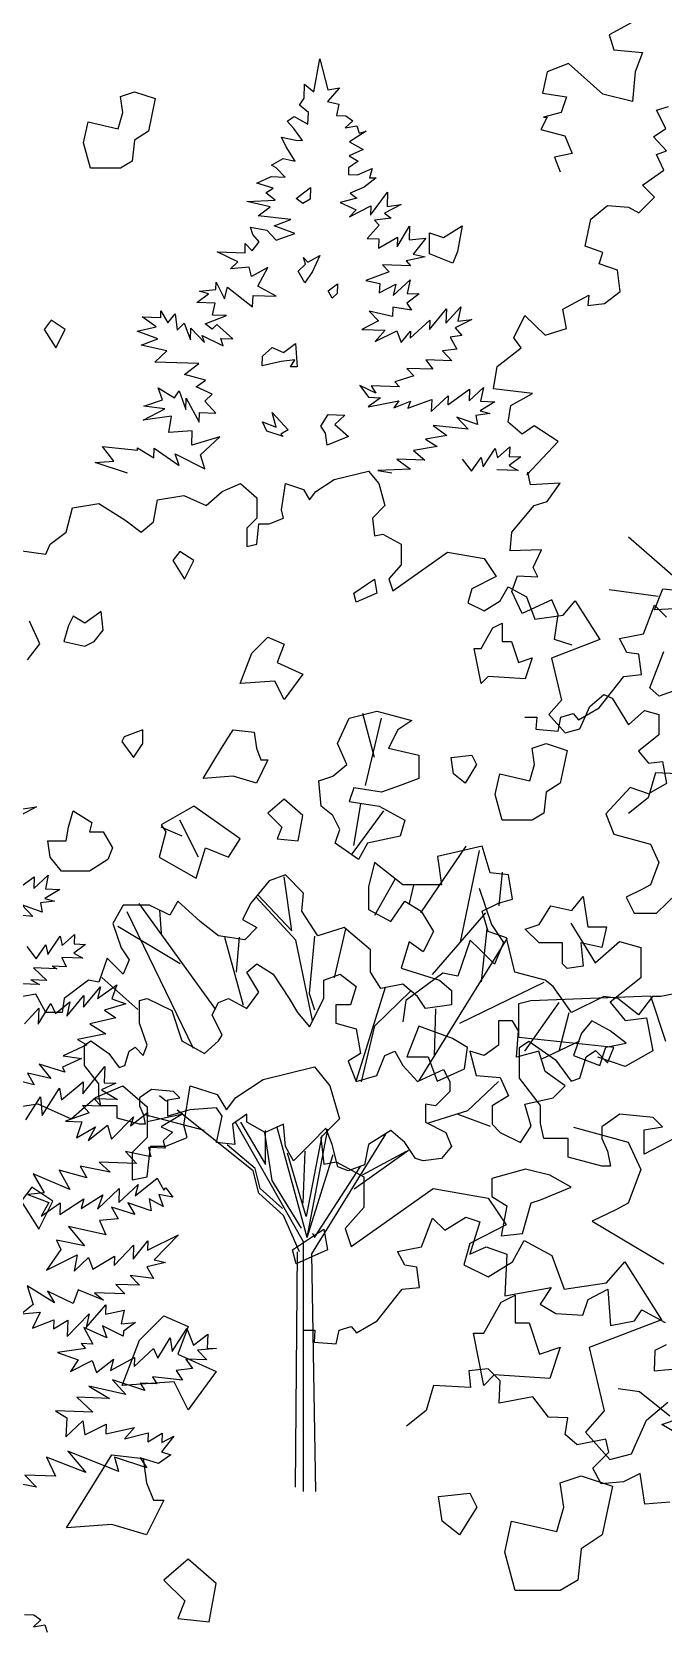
# Model space of a CAD drawing. Header units: inches. Extents: x 11.9 to 85.3, y 21.1 to 37.4.
# Drawn here: x 49.482 to 49.804, y 23.204 to 24.02 of the extents above; entities that cross this region are included whole.
import ezdxf

# ---------------------------------------------------------------- set-up
doc = ezdxf.new("R2010")
doc.units = ezdxf.units.IN
doc.header["$MEASUREMENT"] = 0
doc.layers.add('CAY', color=94, linetype='Continuous')
doc.layers.add('CAY-3', color=61, linetype='Continuous')

# ---------------------------------------------------------------- blocks, each defined once
blk = doc.blocks.new('A$C76451831')
at = {"layer": 'CAY'}
for p, q in [((1448.6, 1909.2), (1479.9, 1929.8)), ((1479.9, 1929.8), (1538.3, 1944)), ((1538.3, 1944), (1555.9, 1922.7)), ((1288.9, 1909.2), (1320.1, 1922.7)), ((1320.1, 1922.7), (1347.8, 1898.6)), ((1389.7, 1877.9), (1396.8, 1922.7)), ((1396.8, 1922.7), (1427.4, 1912.7)), ((1427.4, 1912.7), (1438, 1895)), ((1555.9, 1922.7), (1566.6, 1885)), ((1178, 1895), (1223.4, 1902.1)), ((1223.4, 1902.1), (1261.1, 1885)), ((1261.1, 1885), (1288.9, 1909.2)), ((1347.8, 1898.6), (1347.8, 1863.8)), ((1438, 1895), (1448.6, 1909.2)), ((1393.2, 1863.8), (1389.7, 1877.9)), ((1566.6, 1885), (1545.3, 1863.8)), ((1347.8, 1863.8), (1330.7, 1846.6)), ((1369, 1853.7), (1393.2, 1863.8)), ((1545.3, 1863.8), (1548.9, 1833.1)), ((1330.7, 1846.6), (1330.7, 1815.4)), ((1347.8, 1818.9), (1351.4, 1853.7)), ((1351.4, 1853.7), (1369, 1853.7)), ((1330.7, 1815.4), (1347.8, 1818.9)), ((1548.9, 1833.1), (1563, 1836)), ((1563, 1836), (1594.3, 1818.9)), ((1594.3, 1818.9), (1594.3, 1784.1)), ((1580.1, 1739.3), (1673.3, 1805.4)), ((1673.3, 1805.4), (1735.8, 1794.7)), ((1594.3, 1784.1), (1573, 1759.9)), ((1735.8, 1794.7), (1756.4, 1764.1)), ((1756.4, 1764.1), (1715.1, 1742.8)), ((4659.2, 1730), (4666, 1767.4)), ((4666, 1767.4), (4675.2, 1732.1)), ((1573, 1759.9), (1580.1, 1739.3)), ((1763.5, 1722.2), (1777.1, 1746.4)), ((1777.1, 1746.4), (1808.3, 1729.3)), ((1715.1, 1742.8), (1708.1, 1718.6)), ((1808.3, 1729.3), (1822.5, 1690.9)), ((4648.1, 1722.6), (4648.6, 1738.5)), ((4648.6, 1738.5), (4659.2, 1730)), ((4688.4, 1734.4), (4674.7, 1719)), ((4675.2, 1732.1), (4688.4, 1734.4)), ((1708.1, 1718.6), (1735.8, 1705.1)), ((1735.8, 1705.1), (1763.5, 1722.2)), ((1870.8, 1698), (1891.4, 1722.2)), ((1891.4, 1722.2), (1933.3, 1656.1)), ((4642.8, 1714.7), (4648.1, 1722.6)), ((4653, 1706.2), (4642.8, 1714.7)), ((4674.7, 1719), (4687.7, 1715.8)), ((4687.7, 1715.8), (4685, 1702.8)), ((1822.5, 1690.9), (1870.8, 1698)), ((4628.6, 1696.6), (4636.9, 1701.7)), ((4636.5, 1688.1), (4628.6, 1696.6)), ((4636.9, 1701.7), (4652.5, 1693)), ((4652.5, 1693), (4653, 1706.2)), ((4685, 1702.8), (4695.4, 1702.4)), ((4703.4, 1696.7), (4694.9, 1688.8)), ((4695.4, 1702.4), (4703.4, 1696.7)), ((4627.6, 1667.1), (4622.5, 1678.2)), ((4622.5, 1678.2), (4638.7, 1674.9)), ((4646.4, 1674.6), (4636.5, 1688.1)), ((4638.7, 1674.9), (4646.4, 1674.6)), ((4694.9, 1688.8), (4708.2, 1691.1)), ((4718.8, 1685.3), (4699.8, 1672.8)), ((4708.2, 1691.1), (4710.6, 1682.8)), ((4710.6, 1682.8), (4718.8, 1685.3)), ((1933.3, 1656.1), (1850.8, 1624.3)), ((4637.9, 1650.9), (4627.6, 1667.1)), ((4715.4, 1664.1), (4699.3, 1656.9)), ((4699.3, 1656.9), (4709.5, 1651.1)), ((4699.8, 1672.8), (4715.4, 1664.1)), ((4611, 1646.4), (4624.4, 1654.1)), ((4616.3, 1643.5), (4611, 1646.4)), ((4626.4, 1632.7), (4616.3, 1643.5)), ((4624.4, 1654.1), (4637.9, 1650.9)), ((4698.8, 1643.4), (4698.5, 1635.7)), ((4709.5, 1651.1), (4698.8, 1643.4)), ((4708.9, 1635.3), (4725.5, 1642.4)), ((4725.5, 1642.4), (4722.4, 1632.1)), ((1850.8, 1624.3), (1867.9, 1552.3)), ((4594.4, 1625.7), (4610.5, 1633.3)), ((4612.8, 1620.1), (4594.4, 1625.7)), ((4604.5, 1614.9), (4612.8, 1620.1)), ((4610.5, 1633.3), (4626.4, 1632.7)), ((4698.5, 1635.7), (4708.9, 1635.3)), ((4716.6, 1621.4), (4700.5, 1614.3)), ((4730.1, 1631.8), (4716.6, 1621.4)), ((4722.4, 1632.1), (4730.1, 1631.8)), ((4582.8, 1604.8), (4615, 1606.4)), ((4609.3, 1598.9), (4582.8, 1604.8)), ((4615, 1606.4), (4604.5, 1614.9)), ((4708, 1608.6), (4689.3, 1603.8)), ((4689.3, 1603.8), (4707.5, 1595.4)), ((4700.5, 1614.3), (4708, 1608.6)), ((4723.6, 1589.4), (4743.1, 1615.5)), ((4758.5, 1601.4), (4739.6, 1591.6)), ((4743.1, 1615.5), (4742.6, 1599.2)), ((4742.6, 1599.2), (4758.5, 1601.4)), ((4595.8, 1588.5), (4609.3, 1598.9)), ((4632.8, 1584.5), (4595.8, 1588.5)), ((4614, 1577.4), (4632.8, 1584.5)), ((4699.6, 1587.6), (4724, 1599.9)), ((4707.5, 1595.4), (4699.6, 1587.6)), ((4724, 1599.9), (4723.6, 1589.4)), ((4747.1, 1585.9), (4728.4, 1583.8)), ((4728.4, 1583.8), (4733.7, 1578.2)), ((4739.6, 1591.6), (4747.1, 1585.9)), ((4587.2, 1575.6), (4605.7, 1572.3)), ((4589.7, 1567.4), (4587.2, 1575.6)), ((4597.1, 1559), (4589.7, 1567.4)), ((4605.7, 1572.3), (4616.2, 1561)), ((4637.7, 1568.4), (4614, 1577.4)), ((4616.2, 1561), (4637.7, 1568.4)), ((4733.7, 1578.2), (4720, 1562.8)), ((4732.8, 1552), (4754.5, 1564.3)), ((4754.1, 1553.5), (4768.1, 1577)), ((4754.5, 1564.3), (4754.1, 1553.5)), ((4768.1, 1577), (4767.5, 1561.2)), ((1867.9, 1552.3), (1846.6, 1528.1)), ((1916.2, 1541.7), (1940.4, 1562.3)), ((4572.7, 1536.2), (4549.1, 1547.5)), ((4549.1, 1547.5), (4580.8, 1546.4)), ((4580.8, 1546.4), (4581.1, 1557.2)), ((4581.1, 1557.2), (4589, 1548.8)), ((4589, 1548.8), (4597.1, 1559)), ((4720, 1562.8), (4733.1, 1562.4)), ((4733.1, 1562.4), (4732.8, 1552)), ((4767.5, 1561.2), (4786.6, 1563.2)), ((4786.6, 1563.2), (4772.4, 1545.1)), ((1846.6, 1528.1), (1874.3, 1496.9)), ((1899.1, 1503.3), (1916.2, 1541.7)), ((4564.3, 1528.4), (4572.7, 1536.2)), ((4585.6, 1530.3), (4564.3, 1528.4)), ((4588, 1519.4), (4585.6, 1530.3)), ((4606.9, 1529.6), (4588, 1519.4)), ((4595.3, 1508.7), (4606.9, 1529.6)), ((4769.2, 1531.6), (4737.5, 1532.7)), ((4737.5, 1532.7), (4745, 1524.8)), ((4785.9, 1541.9), (4764.4, 1537.2)), ((4764.4, 1537.2), (4769.2, 1531.6)), ((4772.4, 1545.1), (4785.9, 1541.9)), ((4547.6, 1504.9), (4547.9, 1513.1)), ((4547.9, 1513.1), (4557.6, 1494.1)), ((4745, 1524.8), (4718.3, 1514.8)), ((4718.3, 1514.8), (4734.1, 1511.6)), ((4734.1, 1511.6), (4733.7, 1501.1)), ((4733.7, 1501.1), (4752.6, 1510.9)), ((4749.5, 1497.9), (4768.7, 1515.8)), ((4752.6, 1510.9), (4749.5, 1497.9)), ((4768.7, 1515.8), (4765.4, 1500)), ((1874.3, 1496.9), (1899.1, 1503.3)), ((4525.8, 1489.8), (4539.3, 1499.8)), ((4528.9, 1502.9), (4547.6, 1504.9)), ((4539.3, 1499.8), (4528.9, 1502.9)), ((4557.6, 1494.1), (4560.8, 1507.2)), ((4560.8, 1507.2), (4589.5, 1484.9)), ((4589.5, 1484.9), (4589.9, 1498)), ((4589.9, 1498), (4616.2, 1497.1)), ((4616.2, 1497.1), (4595.3, 1508.7)), ((4779, 1499.6), (4765, 1489.2)), ((4765.4, 1500), (4779, 1499.6)), ((4463.6, 1473.4), (4484.8, 1472.7)), ((4479.5, 1462), (4463.6, 1473.4)), ((4484.8, 1472.7), (4485.1, 1480.4)), ((4485.1, 1480.4), (4492.8, 1466.9)), ((4492.8, 1466.9), (4501.3, 1477.1)), ((4501.3, 1477.1), (4503.4, 1458.4)), ((4547, 1489.1), (4525.8, 1489.8)), ((4535.3, 1465.5), (4559.7, 1475)), ((4543.8, 1475.6), (4547, 1489.1)), ((4559.7, 1475), (4543.8, 1475.6)), ((4722.1, 1480.2), (4732.6, 1469)), ((4748.6, 1473.9), (4722.1, 1480.2)), ((4749, 1484.7), (4748.6, 1473.9)), ((4770.2, 1481.3), (4749, 1484.7)), ((4765, 1489.2), (4770.2, 1481.3)), ((4790.7, 1459.3), (4810.1, 1482.6)), ((4809.5, 1466.3), (4826.5, 1484.8)), ((4810.1, 1482.6), (4809.5, 1466.3)), ((4826.5, 1484.8), (4823.2, 1468.6)), ((4458, 1457.3), (4479.5, 1462)), ((4481.7, 1448.7), (4458, 1457.3)), ((4503.4, 1458.4), (4511.4, 1466.3)), ((4511.4, 1466.3), (4518.8, 1447.4)), ((4518.8, 1447.4), (4519.3, 1460.6)), ((4519.3, 1460.6), (4534.6, 1444.2)), ((4543.3, 1459.7), (4535.3, 1465.5)), ((4548.9, 1465), (4543.3, 1459.7)), ((4566.9, 1448.5), (4548.9, 1465)), ((4732.6, 1469), (4713.7, 1459.2)), ((4713.7, 1459.2), (4740.4, 1458.3)), ((4740.4, 1458.3), (4729, 1445.5)), ((4729, 1445.5), (4753.5, 1457.8)), ((4753.5, 1457.8), (4758.5, 1444.5)), ((4758.5, 1444.5), (4769.3, 1457.3)), ((4769, 1449.1), (4791.1, 1469.7)), ((4769.3, 1457.3), (4769, 1449.1)), ((4791.1, 1469.7), (4790.7, 1459.3)), ((4839.1, 1470.7), (4820.2, 1461)), ((4820.2, 1461), (4827.6, 1452.5)), ((4823.2, 1468.6), (4839.1, 1470.7)), ((4462.4, 1441.3), (4481.7, 1448.7)), ((4491.7, 1434.8), (4462.4, 1441.3)), ((4534.6, 1444.2), (4532.2, 1452.4)), ((4532.2, 1452.4), (4555.8, 1440.7)), ((4555.8, 1440.7), (4553.3, 1449)), ((4553.3, 1449), (4566.9, 1448.5)), ((4822.1, 1436.9), (4805.7, 1434.7)), ((4827.6, 1452.5), (4814.4, 1450.3)), ((4814.4, 1450.3), (4822.1, 1436.9)), ((4478.1, 1422.1), (4491.7, 1434.8)), ((4528.3, 1420.4), (4478.1, 1422.1)), ((4512, 1407.8), (4528.3, 1420.4)), ((4786.8, 1424.5), (4794.5, 1413.8)), ((4816.2, 1423.5), (4786.8, 1424.5)), ((4805.7, 1434.7), (4816.2, 1423.5)), ((4535.8, 1401.5), (4512, 1407.8)), ((4525.1, 1393.7), (4535.8, 1401.5)), ((4773, 1406.4), (4751.5, 1399.4)), ((4794.5, 1413.8), (4765.1, 1414.8)), ((4765.1, 1414.8), (4773, 1406.4)), ((4487, 1379.2), (4482, 1392.5)), ((4482, 1392.5), (4500.7, 1381.4)), ((4500.7, 1381.4), (4505.9, 1389.4)), ((4505.9, 1389.4), (4513.4, 1367.9)), ((4543.4, 1385.4), (4525.1, 1393.7)), ((4535, 1377.5), (4543.4, 1385.4)), ((4711.4, 1395.4), (4721.4, 1381.9)), ((4729.7, 1386.6), (4711.4, 1395.4)), ((4724.6, 1394.9), (4729.7, 1386.6)), ((4756.7, 1393.8), (4724.6, 1394.9)), ((4751.5, 1399.4), (4756.7, 1393.8)), ((4792.9, 1365.8), (4812.1, 1383.7)), ((4811.7, 1373.3), (4836.3, 1391)), ((4812.1, 1383.7), (4811.7, 1373.3)), ((4835.9, 1377.9), (4852.3, 1393.2)), ((4836.3, 1391), (4835.9, 1377.9)), ((4852.3, 1393.2), (4849, 1377.4)), ((4464.9, 1355.9), (4489.4, 1368.7)), ((4465.5, 1371.8), (4487, 1379.2)), ((4489.4, 1368.7), (4465.5, 1371.8)), ((4513.4, 1367.9), (4513.8, 1381)), ((4513.8, 1381), (4528.7, 1353.7)), ((4528.7, 1353.7), (4529.1, 1364.6)), ((4529.1, 1364.6), (4547.7, 1363.9)), ((4547.7, 1363.9), (4535, 1377.5)), ((4735, 1381.4), (4721, 1371)), ((4721, 1371), (4756.1, 1378)), ((4721.4, 1381.9), (4735, 1381.4)), ((4756.1, 1378), (4750.4, 1370)), ((4750.4, 1370), (4769.3, 1377.5)), ((4766.3, 1369.4), (4793.3, 1379.4)), ((4769.3, 1377.5), (4766.3, 1369.4)), ((4793.3, 1379.4), (4792.9, 1365.8)), ((4865.3, 1376.9), (4848.6, 1366.6)), ((4848.6, 1366.6), (4859.4, 1363.5)), ((4849, 1377.4), (4865.3, 1376.9)), ((4497.2, 1360.3), (4464.9, 1355.9)), ((4493.9, 1341.8), (4497.2, 1360.3)), ((4834.8, 1345.7), (4795, 1349.9)), ((4795, 1349.9), (4810.5, 1338.4)), ((4822.1, 1359.3), (4834.8, 1345.7)), ((4845.4, 1350.8), (4822.1, 1359.3)), ((4859.4, 1363.5), (4843.5, 1361.3)), ((4843.5, 1361.3), (4845.4, 1350.8)), ((4520.7, 1343.6), (4493.9, 1341.8)), ((4520.1, 1327.3), (4520.7, 1343.6)), ((4552.2, 1337), (4520.1, 1327.3)), ((4530.1, 1316.5), (4552.2, 1337)), ((4810.5, 1338.4), (4786.3, 1334.3)), ((4786.3, 1334.3), (4799.6, 1325.7)), ((4431.5, 1309.1), (4418.5, 1325.8)), ((4418.5, 1325.8), (4458.3, 1321.7)), ((4458.3, 1321.7), (4458.4, 1324.4)), ((4458.4, 1324.4), (4477, 1312.9)), ((4477, 1312.9), (4477.4, 1323.8)), ((4477.4, 1323.8), (4505.7, 1304.2)), ((4501.2, 1317.5), (4535, 1300.5)), ((4505.7, 1304.2), (4501.2, 1317.5)), ((4535, 1300.5), (4530.1, 1316.5)), ((4753.8, 1311.4), (4769.3, 1300)), ((4785.5, 1310.3), (4753.8, 1311.4)), ((4799.6, 1325.7), (4772.7, 1321.2)), ((4772.7, 1321.2), (4785.5, 1310.3)), ((4828.1, 1311.5), (4838.5, 1297.6)), ((4838.5, 1297.6), (4849.5, 1313.5)), ((4849.5, 1313.5), (4851.8, 1302.5)), ((4851.8, 1302.5), (4865.7, 1323.4)), ((4865.7, 1323.4), (4868.1, 1312.9)), ((4868.1, 1312.9), (4882.1, 1325.5)), ((4894.8, 1314.2), (4881.4, 1304.2)), ((4882.1, 1325.5), (4881.7, 1314.6)), ((4881.7, 1314.6), (4894.8, 1314.2)), ((4410.2, 1307.5), (4431.5, 1309.1)), ((4446.9, 1295.4), (4410.2, 1307.5)), ((4682.3, 1288.4), (4721.2, 1297.8)), ((4721.2, 1297.8), (4733, 1283.7)), ((4769.3, 1300), (4732.1, 1298.6)), ((4732.1, 1298.6), (4747.8, 1295.7)), ((4891.6, 1298.4), (4867.6, 1299.3)), ((4881.4, 1304.2), (4891.6, 1298.4)), ((4536.5, 1258.5), (4554.9, 1274.6)), ((4554.9, 1274.6), (4575.8, 1283.7)), ((4575.8, 1283.7), (4594.3, 1267.5)), ((4622.2, 1253.8), (4626.9, 1283.7)), ((4626.9, 1283.7), (4647.3, 1277)), ((4647.3, 1277), (4654.4, 1265.2)), ((4654.4, 1265.2), (4661.5, 1274.6)), ((4661.5, 1274.6), (4682.3, 1288.4)), ((4733, 1283.7), (4740.1, 1258.5)), ((4377.3, 1228.2), (4384.3, 1256.1)), ((4384.3, 1256.1), (4414.2, 1260.8)), ((4414.2, 1260.8), (4444.1, 1242.4)), ((4476.7, 1240), (4481, 1265.2)), ((4481, 1265.2), (4511.3, 1269.9)), ((4511.3, 1269.9), (4536.5, 1258.5)), ((4594.3, 1267.5), (4594.3, 1244.3)), ((4740.1, 1258.5), (4725.9, 1244.3)), ((4444.1, 1242.4), (4462.6, 1228.2)), ((4462.6, 1228.2), (4476.7, 1240)), ((4594.3, 1244.3), (4582.9, 1232.9)), ((4594.3, 1214.4), (4596.6, 1237.6)), ((4596.6, 1237.6), (4608.4, 1237.6)), ((4608.4, 1237.6), (4624.5, 1244.3)), ((4624.5, 1244.3), (4622.2, 1253.8)), ((4725.9, 1244.3), (4728.3, 1223.9)), ((5968.8, 1242.2), (5979.2, 1241.8)), ((5979.2, 1241.8), (5987.1, 1236.1)), ((4358.8, 1214.4), (4377.3, 1228.2)), ((4582.9, 1232.9), (4582.9, 1212.1)), ((4728.3, 1223.9), (4737.7, 1225.8)), ((4737.7, 1225.8), (4758.6, 1214.4)), ((5987.1, 1236.1), (5978.7, 1228.2)), ((5978.7, 1228.2), (5991.9, 1230.5)), ((5991.9, 1230.5), (5994.4, 1222.3)), ((4324.2, 1207.4), (4354.1, 1203)), ((4354.1, 1203), (4358.8, 1214.4)), ((4582.9, 1212.1), (4594.3, 1214.4)), ((4749.1, 1161.4), (4811.2, 1205.4)), ((4758.6, 1214.4), (4758.6, 1191.2)), ((4811.2, 1205.4), (4852.9, 1198.3)), ((4758.6, 1191.2), (4744.4, 1175.1)), ((4852.9, 1198.3), (4866.7, 1177.9)), ((4744.4, 1175.1), (4749.1, 1161.4)), ((4866.7, 1177.9), (4839.1, 1163.7)), ((4871.4, 1149.9), (4880.4, 1166.1)), ((4880.4, 1166.1), (4901.2, 1154.7)), ((4839.1, 1163.7), (4834.4, 1147.6)), ((4834.4, 1147.6), (4852.9, 1138.5)), ((4852.9, 1138.5), (4871.4, 1149.9)), ((4901.2, 1154.7), (4910.7, 1129.1)), ((4942.9, 1133.8), (4956.7, 1149.9)), ((4956.7, 1149.9), (4984.6, 1105.9)), ((4910.7, 1129.1), (4942.9, 1133.8)), ((4347.4, 1101.2), (4335.6, 1126.7)), ((4333.2, 1082.7), (4347.4, 1101.2)), ((4984.6, 1105.9), (4929.6, 1084.7)), ((4929.6, 1084.7), (4941, 1036.7)), ((4941, 1036.7), (4926.8, 1020.6)), ((4973.2, 1029.6), (4989.3, 1043.4)), ((4989.3, 1043.4), (4998.7, 1039.1)), ((4998.7, 1039.1), (5017.2, 1008.8)), ((4728.3, 971.5), (4715.1, 1021.6)), ((4926.8, 1020.6), (4945.3, 999.7)), ((4961.8, 1004.1), (4973.2, 1029.6)), ((5017.2, 1008.8), (5035.7, 1024.9)), ((5035.7, 1024.9), (5051.8, 1020.6)), ((5051.8, 1020.6), (5051.8, 997.4)), ((4717.8, 939.8), (4736.3, 1016.3)), ((4945.3, 999.7), (4961.8, 1004.1)), ((5051.8, 997.4), (5028.6, 978.9)), ((5028.6, 978.9), (5040, 965.1)), ((5040, 965.1), (5056.1, 967.1)), ((5056.1, 967.1), (5060.8, 941.9)), ((5019.2, 937.2), (4991.7, 907.3)), ((5040, 930.1), (5019.2, 937.2)), ((5060.8, 941.9), (5040, 930.1)), ((4701.9, 860.6), (4738.9, 910.7)), ((4704.6, 871.1), (4712.5, 918.7)), ((4509.3, 881.7), (4485.5, 892.2)), ((4527.8, 857.9), (4506.6, 900.2)), ((4991.7, 907.3), (5000.7, 884.1)), ((5000.7, 884.1), (5042.4, 872.7)), ((4781, 794.5), (4832.5, 870.4)), ((4850.9, 870.4), (4799.8, 858.6)), ((4799.8, 858.6), (4804.6, 826.3)), ((4826.2, 761), (4847.8, 865.6)), ((4860, 840.1), (4850.9, 870.4)), ((5042.4, 872.7), (5051.8, 851.9)), ((4626.9, 837.7), (4608.4, 831)), ((4647.3, 816.9), (4626.9, 837.7)), ((4728.3, 851.9), (4721.2, 824)), ((4760.5, 826.3), (4728.3, 851.9)), ((4880.8, 837.7), (4860, 840.1)), ((4870.1, 802.5), (4874.1, 840.9)), ((4885.5, 810.2), (4880.8, 837.7)), ((5051.8, 851.9), (5042.4, 826.3)), ((4608.4, 831), (4587.6, 805.5)), ((4634, 774), (4625.3, 835.7)), ((4721.2, 824), (4721.2, 798.4)), ((4728.6, 791.9), (4751.7, 832.8)), ((4804.6, 826.3), (4760.5, 826.3)), ((4768, 805.1), (4772.9, 825.9)), ((5033.3, 821.6), (5014.8, 812.5)), ((5042.4, 826.3), (5033.3, 821.6)), ((4442.1, 803.1), (4430.3, 782.3)), ((4472, 803.1), (4442.1, 803.1)), ((4547.7, 684.5), (4460.2, 805.1)), ((4495.2, 791.7), (4472, 803.1)), ((4504.2, 807.8), (4495.2, 791.7)), ((4529.8, 784.6), (4504.2, 807.8)), ((4587.6, 805.5), (4578.1, 787)), ((4638.7, 763.4), (4593.5, 812.2)), ((4595.8, 814.5), (4634, 774)), ((4645.4, 796.4), (4647.3, 816.9)), ((4746.8, 784.6), (4762.9, 807.8)), ((4762.9, 807.8), (4781.4, 796.4)), ((4850.9, 796.4), (4869.4, 805.5)), ((4869.4, 805.5), (4885.5, 810.2)), ((5014.8, 812.5), (5023.9, 794.1)), ((5049.4, 794.1), (5072.6, 816.9)), ((4430.3, 782.3), (4439.8, 754.7)), ((4522.3, 639.8), (4446.8, 795.6)), ((4485.8, 770.9), (4483.8, 797.9)), ((4550.6, 768.5), (4529.8, 784.6)), ((4578.1, 787), (4594.3, 777.9)), ((4663.8, 768.5), (4645.4, 796.4)), ((4721.2, 798.4), (4746.8, 784.6)), ((4781.4, 796.4), (4795.5, 773.2)), ((4794.3, 724.1), (4854.9, 794.5)), ((4857.6, 773.2), (4850.9, 796.4)), ((4951.7, 782.9), (4979.4, 737.5)), ((5023.9, 794.1), (5049.4, 794.1)), ((4507, 736.3), (4436.2, 779.1)), ((4580.5, 763.8), (4550.6, 768.5)), ((4579.1, 689), (4557.9, 766.3)), ((4571.1, 726.8), (4574.5, 766.9)), ((4594.3, 777.9), (4580.5, 763.8)), ((4659.9, 768.1), (4654, 702.8)), ((4693.7, 777.9), (4663.8, 768.5)), ((4682.7, 720.5), (4695.7, 776.4)), ((4723.6, 752.4), (4693.7, 777.9)), ((4778.7, 602.9), (4879.6, 765.8)), ((4795.5, 773.2), (4783.7, 750)), ((4850.1, 715.8), (4856.4, 776.4)), ((4878.5, 766.1), (4857.6, 773.2)), ((4887.9, 726.8), (4878.5, 766.1)), ((4439.8, 754.7), (4448.8, 741)), ((4657.5, 671.8), (4638.7, 763.4)), ((4723.6, 726.8), (4723.6, 752.4)), ((4767.6, 761.4), (4758.6, 731.5)), ((4783.7, 750), (4767.6, 761.4)), ((4979.4, 737.5), (5007.1, 761.7)), ((5007.1, 761.7), (5031.3, 755.2)), ((5031.3, 755.2), (5031.3, 720.4)), ((4423.7, 742.9), (4414.2, 715.4)), ((4430.3, 736.3), (4423.7, 742.9)), ((4442.1, 724.5), (4430.3, 736.3)), ((4448.8, 741), (4442.1, 724.5)), ((4758.6, 731.5), (4802.2, 717.8)), ((4402.8, 717.8), (4374.9, 696.9)), ((4414.2, 715.4), (4402.8, 717.8)), ((4458.8, 684.4), (4417.8, 720.8)), ((4707.6, 603.7), (4740.9, 709.9)), ((4735.4, 708.3), (4723.6, 726.8)), ((4760.5, 713.1), (4735.4, 708.3)), ((4777, 699.3), (4760.5, 713.1)), ((4802.2, 717.8), (4816, 706)), ((4825.4, 669), (4921.3, 715.4)), ((4922.5, 717.8), (4887.9, 726.8)), ((4931.5, 710.7), (4922.5, 717.8)), ((4952.3, 680.8), (4931.5, 710.7)), ((5031.3, 720.4), (4996.5, 692.7)), ((4342.7, 701.7), (4314.8, 696.9)), ((4354.1, 680.8), (4342.7, 701.7)), ((4374.9, 696.9), (4372.6, 680.8)), ((4654, 702.8), (4659.9, 684)), ((4728.7, 665.9), (4769.2, 705.2)), ((4786.1, 685.5), (4777, 699.3)), ((4816, 706), (4816, 689.9)), ((4899.3, 636.8), (4938.6, 692.2)), ((4989.3, 699.3), (4952.3, 680.8)), ((5005.4, 696.9), (4989.3, 699.3)), ((4996.5, 692.7), (5013.6, 672)), ((5028.6, 678.5), (5005.4, 696.9)), ((5044.7, 699.3), (5028.6, 678.5)), ((5054.2, 699.3), (5044.7, 699.3)), ((5079.3, 704), (5054.2, 699.3)), ((4372.6, 680.8), (4354.1, 680.8)), ((4816, 689.9), (4786.1, 685.5)), ((4796.7, 631.7), (4797.9, 685.1)), ((4938.6, 636.8), (4950, 680.8)), ((5013.6, 672), (5037.8, 675)), ((5037.8, 675), (5044.9, 637.2)), ((4713.4, 601.8), (4728.7, 665.9)), ((4917.8, 627.7), (4961.8, 648.6)), ((5044.9, 637.2), (5013.6, 619.5)), ((5013.6, 619.5), (4982.4, 630.1)), ((4834.4, 569.5), (4869.4, 602.2)), ((4491.5, 579.5), (4483.4, 586)), ((4534.5, 546.7), (4466.9, 564.4)), ((4541.2, 539.6), (4503.7, 569.7)), ((4789.6, 555.4), (4834.4, 569.5)), ((4823, 565.2), (4860, 551.4)), ((4647.3, 419.7), (4569.9, 556)), ((4575.8, 556.2), (4604.1, 507.8)), ((4604.1, 507.8), (4604.1, 546.7)), ((4651.6, 424.8), (4617.3, 549.9)), ((4651.6, 424.8), (4675, 548.1)), ((4589.9, 500.7), (4541.2, 539.6)), ((4592.3, 503.1), (4560.4, 530.2)), ((4602.9, 544.4), (4611.2, 489.7)), ((4668.2, 540.8), (4650.5, 448.4)), ((4656.8, 405.9), (4741.3, 542.4)), ((4650.5, 448.4), (4629.2, 520.8)), ((4646.9, 463.7), (4649.3, 523.1)), ((4651.6, 424.8), (4681.2, 519.2)), ((4705.1, 479.9), (4766.8, 524.3)), ((4714.5, 496), (4764.5, 523.1)), ((4596.6, 475.1), (4589.9, 500.7)), ((4598.2, 480.3), (4592.3, 503.1)), ((4659.9, 424.8), (4712.2, 505.4)), ((4624.5, 449.6), (4596.6, 475.1)), ((4623.3, 457.8), (4598.2, 480.3)), ((4611.2, 489.7), (4644.6, 435.4)), ((4643, 408.3), (4624.5, 449.6)), ((4647.3, 135.4), (4647.3, 419.7)), ((4657.5, 429.5), (4659.9, 424.8)), ((4638.3, 140.1), (4640.6, 408.3)), ((4661.5, 135.4), (4656.8, 405.9)), ((5029.8, 248.8), (5005.7, 252.3)), ((5064.6, 221), (5029.8, 248.8)), ((5055.4, 211.4), (5069.2, 216.4)), ((5084.3, 194.5), (5055.4, 211.4))]:
    blk.add_line(p, q, dxfattribs=at)
for points in [[(5030.2, 1813.8), (4995.4, 1794.8), (5000.7, 1777.9), (5033.4, 1774.7), (5024.9, 1752.6), (5021.8, 1718.9), (4988, 1727.3), (4949, 1762.1), (4924.8, 1752.6), (4919.5, 1728.3), (4946.9, 1724.1), (4940.6, 1706.2), (4920.5, 1700.9), (4924.8, 1700.9), (4917.4, 1687.2), (4944.8, 1679.8), (4953.2, 1659.8), (4933.2, 1655.6), (4939.5, 1638.7)], [(4953.2, 1099.5), (4933.2, 1105.8), (4937.4, 1134.3), (4930, 1151.2), (4896.3, 1135.4), (4884.7, 1160.7), (4891, 1178.6), (4914.2, 1177.5), (4908.9, 1188.1), (4918.4, 1208.1), (4882.5, 1207.1), (4884.7, 1228.2), (4910, 1258.8), (4924.7, 1263), (4939.5, 1284.1), (4905.7, 1282), (4902.6, 1296.7), (4901.5, 1293.6), (4937.4, 1331.5), (4910, 1349.5), (4896.3, 1340), (4880.4, 1353.7), (4883.6, 1372.7), (4907.9, 1386.4), (4863.6, 1391.6), (4867.8, 1417), (4895.2, 1438.1), (4886.8, 1449.7), (4899.4, 1475), (4922.6, 1452.8), (4946.9, 1460.2), (4942.7, 1482.3), (4972.2, 1498.2), (4971.1, 1486.6), (4990.1, 1488.7), (5008, 1502.4), (5004.9, 1526.6), (4983.8, 1534), (4988, 1546.7), (4968, 1554.1), (4974.3, 1584.7), (4993.3, 1600.5), (5017.5, 1598.4), (5029.1, 1592), (5047.1, 1610), (5033.4, 1623.7), (5057.6, 1640.6), (5049.2, 1658.5), (5060.8, 1662.7), (5046, 1678.5), (5059.7, 1688), (5049.2, 1709.1), (5062.9, 1713.3)], [(4680, 1494.9), (4675.3, 1503.2), (4686, 1511), (4685.6, 1500.1), (4680, 1494.9)], [(5017.5, 1222.9), (5076.6, 1171.2)], [(4327.7, 913), (4343.6, 915.2), (4324.7, 905.4)], [(4316.2, 817.7), (4340.9, 835.5), (4340.4, 822.3), (4356.8, 837.6), (4353.5, 821.9), (4369.8, 821.3), (4353.1, 811), (4363.9, 807.9), (4348, 805.8), (4349.9, 795.3), (4326.6, 803.8), (4339.3, 790.2), (4299.5, 794.3)], [(4332.6, 756), (4343, 742), (4354, 757.9), (4356.3, 747), (4370.2, 767.8), (4372.6, 757.3), (4386.6, 770), (4386.2, 759.1), (4399.3, 758.6), (4385.9, 748.7), (4396.1, 742.9), (4372.1, 743.7), (4377.2, 733.1), (4361.3, 733.7), (4366.6, 730.8), (4339.9, 731.7), (4355.3, 717.6), (4336.8, 718.2), (4347, 712.9), (4315.3, 714)], [(4329.6, 668.1), (4346.1, 686.1), (4345.4, 667.6), (4359.8, 691.1), (4364.9, 680), (4381.2, 693.1), (4377.9, 676.9), (4397.3, 700.2), (4396.8, 687.1), (4416.2, 710.4), (4413, 696.9), (4434.9, 712.5), (4429.3, 696.4), (4445, 690.8), (4420.7, 683.5), (4433.6, 674.9), (4404.3, 668.2), (4422.5, 656.7), (4390.1, 650.1), (4400.8, 644.3), (4373.6, 631.7), (4394.8, 628.7), (4373.2, 618.6), (4375.7, 613), (4346.5, 622.2), (4359.6, 605.9), (4333, 611.8), (4340.7, 598.4), (4290.4, 611)], [(4331.2, 558.8), (4348, 585), (4349.9, 563.6), (4369.6, 594.7), (4371.9, 581.4), (4396.6, 601.9), (4396.1, 588.3), (4421.2, 619.6), (4420.6, 601), (4433.7, 600.6), (4417.6, 593), (4435.8, 581.9), (4409.1, 582.8), (4416.9, 574.4), (4395.7, 575.2), (4403.5, 566.7), (4376.5, 557.2), (4395, 556.6), (4388.9, 538.2), (4410.7, 550.6), (4402.4, 535), (4424.3, 552.8), (4428.8, 536.8), (4453.7, 562.3), (4450.6, 551.9), (4469.7, 567.1), (4469.3, 556.7), (4510, 565.7), (4485.4, 550.7), (4498.4, 544.8), (4487.6, 534.8), (4490, 526.5), (4471, 527.2), (4473.4, 516.7), (4444.6, 522.7), (4457.2, 509.1), (4414.7, 510.6), (4427.4, 499.2), (4393.2, 505.9), (4400.9, 492.5), (4369.1, 501.3), (4381.4, 479.5), (4339.5, 497.3), (4352.3, 475.6), (4333.6, 473.5), (4357.4, 464.5), (4348.7, 449), (4370.5, 464.1), (4370, 450.9), (4397.4, 468.6), (4394.3, 457.8), (4418.8, 473.3), (4412.8, 457.1), (4437.7, 480.3), (4437.1, 464.5), (4459.1, 485), (4455.9, 472), (4480.7, 492.4), (4488.3, 478.5), (4490.7, 481.2), (4498.5, 470.5), (4482.7, 473.7), (4487.7, 460), (4471.7, 468.7), (4473.9, 455), (4447.5, 464.1), (4455.2, 450.7), (4428.8, 459.3), (4436.5, 445.9), (4415.1, 443.9), (4422.2, 427.8), (4380, 437), (4398.2, 415), (4366.3, 421.6), (4371.3, 411), (4354.7, 387.5), (4389.7, 404.9), (4386.3, 386.4), (4402.7, 401.7), (4407.7, 388.4), (4432.3, 403.4), (4431.9, 392.6), (4454, 415.8), (4453.4, 400), (4470, 420.7), (4469.7, 410.3), (4505.2, 427.6), (4477.4, 399.1), (4490.4, 396), (4469, 391.3), (4476.7, 377.8), (4450.1, 381.5), (4460.6, 370.2), (4433.8, 371.2), (4443.9, 360.4), (4409.5, 361.6), (4419.6, 353.1), (4391, 365), (4385, 349.3), (4356.1, 363.5), (4363.8, 350.1), (4332.7, 369.7), (4339.7, 348.2), (4326.2, 337.8), (4347.6, 339.7), (4338.8, 321.5), (4363.1, 331), (4362.7, 320.6), (4379, 330.5), (4378.3, 311.9), (4403.2, 337.8), (4400, 322), (4422.2, 348), (4421.8, 337.1), (4443.2, 341.8), (4440, 326.1), (4456.3, 327.8), (4442.4, 317.8), (4442.2, 312.4), (4418.6, 324.1), (4423.6, 310.3), (4397.2, 322.1), (4407.5, 303.2), (4394.3, 303.7), (4399.1, 298), (4367.2, 293.7), (4391, 285.2), (4382.3, 271.9), (4406.8, 284.6), (4411.8, 270.9), (4430.9, 286.1), (4427.7, 273), (4455, 287.9), (4454.6, 277.5), (4476.6, 298.1), (4481.7, 287), (4495.6, 310.5), (4497.8, 294.6), (4514.6, 320.8), (4522.1, 301.9), (4538.4, 314.5), (4537.8, 298.6), (4548.2, 298.3), (4526.8, 296.3), (4537.3, 285.1), (4513.3, 285.9), (4521.1, 275.2), (4502.5, 273.1), (4509.8, 262), (4475.5, 265.9), (4480.6, 258), (4461.6, 258.7), (4466.8, 250.4), (4430.1, 262.5), (4445.3, 245.7), (4403.1, 255.3), (4426.6, 241.3), (4389.5, 242.6), (4407.5, 225.7), (4364.9, 227.2), (4377.8, 219), (4377, 197.7), (4396.2, 215.6), (4398.4, 199.7), (4422.9, 212), (4422.5, 201.1), (4454.9, 208.2), (4443.6, 195.4), (4470.5, 202.2), (4470.2, 191.8), (4486.4, 201.6), (4486, 191.2), (4499.9, 198.4), (4485.6, 180.3), (4496.4, 177.2), (4482.5, 167.3), (4461.4, 173.5), (4469.1, 162.3), (4432.4, 174.5), (4436.8, 158), (4379.2, 181.3), (4399.6, 157), (4354.9, 174.5), (4365, 152.8), (4330.2, 154), (4343.3, 140), (4292.9, 149.9)], [(5086.1, 1141.7), (5047.1, 1139.6), (5056.6, 1163.8), (5076.6, 1161.7), (5085, 1174.4), (5094.5, 1173.3), (5084, 1161.7), (5087.2, 1143.8)], [(4995.4, 1162.8), (5051.3, 1155.4)], [(5144.1, 974), (5144.1, 975), (5124.1, 1009.8), (5146.2, 1019.3), (5156.8, 1043.6), (5150.4, 1063.6), (5127.2, 1061.5), (5123, 1037.3), (5106.1, 1040.4), (5087.2, 1027.8), (5074.5, 1033.1), (5078.7, 1051), (5052.3, 1041.5), (5041.8, 1051), (5057.6, 1092.1)]]:
    blk.add_lwpolyline(points, dxfattribs=at)
for points in [[(1240.2, 1791.1), (1216.4, 1806.9), (1204.5, 1791.1), (1224.3, 1759.4)], [(1537.1, 1751.5), (1548.9, 1759.4), (1552.9, 1735.6), (1517.3, 1719.8), (1513.3, 1735.6)], [(4396.9, 1672), (4402.2, 1695.8), (4436.5, 1687.9), (4441.8, 1706.3), (4439.1, 1724.8), (4455, 1730.1), (4478.7, 1722.2), (4470.8, 1685.2), (4455, 1674.7), (4452.3, 1650.9), (4439.1, 1643), (4404.8, 1643)], [(1750.8, 1676.2), (1766.7, 1684.2), (1766.7, 1652.5), (1782.5, 1652.5), (1794.4, 1616.8), (1818.1, 1624.8), (1806.3, 1589.1), (1742.9, 1593.1), (1731.1, 1581.2), (1719.2, 1640.6), (1731.1, 1640.6)], [(1339.1, 1632.7), (1366.8, 1660.4), (1394.5, 1648.5), (1382.7, 1616.8), (1426.2, 1597), (1394.5, 1553.5), (1378.7, 1585.2), (1319.3, 1581.2)], [(4639.1, 1608.3), (4655.4, 1620.8), (4655, 1607.7), (4646.6, 1602.6)], [(4791, 1545.5), (4791, 1569.3), (4806.8, 1564), (4827.9, 1577.2), (4822.7, 1548.1), (4817.4, 1534.9)], [(4641.2, 1525.7), (4649.6, 1533.5), (4647.2, 1541.3), (4652.4, 1535.7), (4665.8, 1543.4), (4657.5, 1525.1), (4648.9, 1512.3)], [(1287.7, 1470.3), (1307.5, 1502), (1343.1, 1498), (1347, 1470.3), (1355, 1450.5), (1366.8, 1450.5), (1347, 1410.9), (1307.5, 1422.8), (1256, 1418.8)], [(1754.8, 1391.1), (1762.7, 1426.7), (1814.2, 1414.8), (1822.1, 1442.6), (1818.1, 1470.3), (1841.9, 1478.2), (1877.5, 1466.3), (1865.7, 1410.9), (1841.9, 1395), (1837.9, 1359.4), (1818.1, 1347.5), (1766.7, 1347.5)], [(1683.5, 1426.7), (1679.6, 1454.5), (1715.2, 1458.4), (1723.1, 1442.6), (1703.3, 1410.9)], [(4376, 1459.3), (4360.2, 1469.9), (4352.3, 1459.3), (4365.5, 1438.2)], [(4640.1, 1416.5), (4632.4, 1416.7), (4637.7, 1424.7), (4621.8, 1422.5), (4600.3, 1417.9), (4600.7, 1428.7), (4611.9, 1438.8), (4624.8, 1432.9), (4638.3, 1443.3)], [(1418.3, 1311.9), (1426.2, 1355.4), (1394.5, 1383.2), (1366.8, 1359.4), (1390.6, 1335.6), (1382.7, 1315.8)], [(4624.2, 1337.2), (4605.8, 1343.3), (4600.8, 1353.9), (4616.4, 1347.9), (4611.6, 1364.4), (4629.9, 1344.7), (4621.6, 1340)], [(4672.4, 1341), (4667.2, 1348.9), (4675.4, 1362.2), (4694.4, 1361.5), (4683.1, 1351), (4698.5, 1337.4), (4674.2, 1327.3)], [(4522.5, 1195.9), (4506.6, 1206.4), (4498.7, 1195.9), (4511.9, 1174.8)], [(4720.4, 1169.5), (4728.3, 1174.8), (4731, 1158.9), (4707.2, 1148.4), (4704.6, 1158.9)], [(4419.5, 1116.7), (4416.9, 1137.8), (4398.4, 1124.6), (4385.2, 1132.5), (4380, 1122), (4374.7, 1103.5), (4398.4, 1098.2), (4409, 1103.5)], [(4862.9, 1119.3), (4873.5, 1124.6), (4873.5, 1103.5), (4884.1, 1103.5), (4892, 1079.7), (4907.8, 1085), (4899.9, 1061.2), (4857.7, 1063.9), (4849.7, 1055.9), (4841.8, 1095.6), (4849.7, 1095.6)], [(4588.5, 1090.3), (4606.9, 1108.8), (4625.4, 1100.8), (4617.5, 1079.7), (4646.5, 1066.5), (4625.4, 1037.5), (4614.9, 1058.6), (4575.3, 1055.9)], [(4709.9, 855.3), (4683.5, 873.8), (4688.8, 889.6), (4680.8, 905.5), (4667.6, 916), (4665, 945.1), (4680.8, 950.3), (4696.7, 963.5), (4686.1, 987.3), (4699.3, 1016.3), (4731, 1024.3), (4770.6, 1013.7), (4754.7, 1003.1), (4744.2, 982), (4778.5, 974.1), (4778.5, 947.7), (4757.4, 939.8), (4736.3, 931.9), (4704.6, 937.1), (4699.3, 921.3), (4733.6, 916), (4762.7, 900.2), (4757.4, 881.7), (4720.4, 873.8)], [(4443.3, 995.2), (4440.7, 989.9), (4453.9, 971.5), (4464.4, 987.3), (4464.4, 1003.1)], [(4554.1, 982), (4567.3, 1003.1), (4591.1, 1000.5), (4593.7, 982), (4599, 968.8), (4606.9, 968.8), (4593.7, 942.4), (4567.3, 950.3), (4533, 947.7)], [(4865.6, 929.2), (4870.9, 953), (4905.2, 945.1), (4910.4, 963.5), (4907.8, 982), (4923.6, 987.3), (4947.4, 979.4), (4939.5, 942.4), (4923.6, 931.9), (4921, 908.1), (4907.8, 900.2), (4873.5, 900.2)], [(4818.1, 953), (4815.4, 971.5), (4839.2, 974.1), (4844.5, 963.5), (4831.3, 942.4)], [(4403.7, 887), (4419.5, 887), (4430.1, 868.5), (4424.8, 855.3), (4403.7, 842.1), (4372, 842.1), (4358.8, 857.9), (4356.2, 876.4), (4377.3, 876.4), (4380, 892.2), (4385.2, 910.7), (4406.4, 897.5)], [(4562.1, 857.9), (4575.3, 879), (4522.5, 916), (4485.5, 894.9), (4490.8, 887), (4482.9, 857.9), (4525.1, 834.2), (4535.7, 868.5)], [(4641.2, 876.4), (4646.5, 905.5), (4625.4, 923.9), (4606.9, 908.1), (4622.8, 892.2), (4617.5, 879)], [(4915.7, 781.4), (4928.9, 802.5), (4952.7, 797.2), (4965.9, 813), (4971.2, 778.7), (4992.3, 778.7), (4987, 755), (4963.2, 760.2), (4965.9, 733.8), (4947.4, 731.2), (4942.1, 736.5), (4942.1, 760.2), (4915.7, 760.2), (4899.9, 776.1)], [(4499.5, 590.8), (4474.4, 593.1), (4460.6, 583.7), (4460.6, 574.6), (4464.9, 565.2), (4467.3, 553.8), (4460.6, 553.8), (4435.1, 560.5), (4435.1, 574.6), (4416.6, 574.6), (4414.2, 586), (4414.2, 599.8), (4398.1, 620.6), (4398.1, 643.8), (4405.2, 648.6), (4425.6, 634.4), (4437.4, 618.3), (4444.1, 620.6), (4448.8, 636.8), (4455.9, 641.5), (4464.9, 632), (4469.6, 643.8), (4460.6, 669), (4460.6, 694.6), (4469.6, 696.9), (4497.6, 683.2), (4509, 648.6), (4534.5, 634.4), (4550.6, 648.6), (4554.9, 655.2), (4543.5, 678.5), (4550.6, 692.2), (4562, 696.9), (4582.9, 685.5), (4596.6, 704), (4582.9, 726.8), (4594.3, 736.3), (4612.7, 724.5), (4631.2, 696.9), (4640.6, 680.8), (4654.4, 664.7), (4670.5, 696.9), (4670.5, 717.8), (4689, 724.5), (4707.5, 710.7), (4700.8, 689.9), (4684.3, 689.9), (4684.3, 669), (4707.5, 662.3), (4712.2, 634.4), (4698.4, 625.4), (4707.5, 602.2), (4730.7, 609.2), (4740.1, 632), (4751.5, 636.8), (4760.5, 620.6), (4777, 602.2), (4806.9, 615.9), (4814, 602.2), (4814, 590.8), (4797.5, 574.6), (4786.1, 576.6), (4786.1, 556.2), (4809.3, 544.4), (4816, 528.2), (4804.6, 514.5), (4783.7, 512.1), (4774.7, 514.5), (4762.9, 533), (4746.8, 546.7), (4721.2, 530.6), (4716.9, 507.4), (4698.4, 500.7), (4686.6, 505), (4679.9, 530.6), (4672.9, 549.1), (4656.8, 533), (4635.9, 512.1), (4626.9, 528.2), (4624.5, 553.8), (4603.7, 544.4), (4582.9, 556.2), (4582.9, 565.2), (4566.7, 553.8), (4569.1, 530.6), (4548.3, 533), (4554.9, 562.8), (4548.3, 572.3), (4518, 569.9), (4492.8, 562.8), (4492.8, 581.3), (4506.6, 583.7)], [(4892.2, 660), (4885.5, 671.4), (4869.4, 671.4), (4869.4, 643.8), (4852.9, 632), (4836.8, 636.8), (4843.9, 609.2), (4871.4, 606.9), (4880.8, 586), (4862.3, 574.6), (4862.3, 553.8), (4871.4, 544.4), (4894.6, 533), (4906.4, 551.4), (4899.3, 576.6), (4931.5, 583.7), (4945.3, 597.4), (4922.5, 613.6), (4915.4, 636.8), (4889.8, 630.1)], [(4975.5, 671.4), (4963.7, 657.6), (4954.7, 632), (4984.6, 620.6), (4991.7, 641.5), (5014.8, 646.2), (4996.4, 660)]]:
    blk.add_lwpolyline(points, close=True, dxfattribs=at)
at = {"layer": 'CAY-3'}
for p, q in [((4954.6, 550.5), (5017.1, 533.4)), ((5017.1, 533.4), (5031.3, 502.1)), ((86.7, 510.8), (100.8, 469.5)), ((5031.3, 502.1), (5017.1, 463.8)), ((100.8, 469.5), (114.4, 448.9)), ((5003.6, 456.7), (4975.9, 443.1)), ((5017.1, 463.8), (5003.6, 456.7)), ((76.8, 451.7), (62.5, 410.5)), ((86.7, 441.8), (76.8, 451.7)), ((104.4, 424.1), (86.7, 441.8)), ((114.4, 448.9), (104.4, 424.1)), ((4975.9, 443.1), (5057.6, 394.5)), ((45.4, 414.1), (3.5, 382.8)), ((62.5, 410.5), (45.4, 414.1)), ((3.5, 382.8), (0, 358.6)), ((132.1, 379.3), (145.6, 382.8)), ((145.6, 382.8), (281.8, 388.3)), ((281.8, 388.3), (298.9, 336.4)), ((132.1, 340.9), (132.1, 379.3)), ((240, 329.4), (132.1, 340.9)), ((132.7, 329.4), (143.3, 336.4)), ((132.7, 294.5), (132.7, 329.4)), ((143.3, 336.4), (173.9, 315.2)), ((232.9, 311.7), (240, 329.4)), ((173.9, 315.2), (191.6, 291)), ((201.6, 294.5), (208.7, 318.7)), ((208.7, 318.7), (219.3, 325.8)), ((219.3, 325.8), (232.9, 311.7)), ((156.8, 263.3), (132.7, 294.5)), ((191.6, 291), (201.6, 294.5)), ((156.8, 242.6), (156.8, 263.3)), ((375.4, 260.4), (274.7, 207.8)), ((160.4, 225.5), (156.8, 242.6)), ((247, 253.3), (226.4, 239.1)), ((226.4, 239.1), (226.4, 225.5)), ((284.8, 249.7), (247, 253.3)), ((274.7, 235.6), (295.4, 239.1)), ((295.4, 239.1), (284.8, 249.7)), ((188.1, 225.5), (160.4, 225.5)), ((188.1, 204.3), (188.1, 225.5)), ((226.4, 225.5), (232.9, 211.4)), ((274.7, 207.8), (274.7, 235.6)), ((226.4, 194.3), (188.1, 204.3)), ((232.9, 211.4), (236.4, 194.3)), ((236.4, 194.3), (226.4, 194.3))]:
    blk.add_line(p, q, dxfattribs=at)
for points in [[(138.9, 705.6), (152.6, 705.6), (151.5, 691.9), (176.9, 689.8), (180, 705.6), (193.7, 709.9), (200.1, 702.5), (223.3, 716.2), (251.7, 752), (271.8, 754.2), (268.6, 777.4), (254.9, 779.5), (246.5, 795.3), (273.9, 800.6), (286.5, 833.3), (300.3, 819.5)], [(329.8, 640.3), (287.6, 642.4), (279.2, 613.9), (257, 596)], [(4646.7, 319.2), (4660.4, 319.2), (4659.4, 305.5), (4684.7, 303.3), (4687.9, 319.2), (4701.6, 323.4), (4707.9, 316), (4731.1, 329.7), (4759.6, 365.6), (4779.6, 367.7), (4776.4, 390.9), (4762.7, 393), (4754.3, 408.8), (4781.7, 414.1), (4794.4, 446.8), (4808.1, 433.1), (4832.3, 447.8), (4848.2, 442.6), (4836.6, 405.7), (4855.5, 414.1), (4878.8, 405.7), (4876.6, 358.2), (4929.4, 367.7), (4916.7, 348.7), (4934.6, 338.2), (4965.2, 336), (4971.6, 354), (4993.7, 365.6), (4996.9, 324.4), (5024.3, 329.7), (5032.7, 342.4), (5059.1, 327.6)], [(5060.2, 302.3), (5047.5, 296), (5046.4, 272.8), (5079.1, 275.9)], [(5064.4, 123), (5035.9, 120.9), (5030.6, 155.7), (5011.6, 146.2), (4986.3, 144.1), (4976.8, 162), (4994.8, 179.9), (4991.6, 194.7), (4958.9, 188.4), (4945.2, 200), (4948.4, 219), (4926.2, 220), (4908.3, 243.2), (4870.3, 235.8), (4871.4, 261.2), (4857.7, 274.9), (4835.5, 272.8), (4837.6, 253.8), (4795.4, 255.9), (4787, 227.4), (4764.8, 209.5)]]:
    blk.add_lwpolyline(points, dxfattribs=at)
for points in [[(56.6, 339.4), (18.3, 353.5), (4.7, 318.7), (28.9, 318.7), (38.9, 291), (70.2, 305.2), (73.7, 329.4)], [(167.4, 183.7), (139.7, 190.7), (101.4, 180.1), (101.4, 159.5), (118.5, 148.9), (112, 114.6), (136.2, 117.6), (146.2, 152.4), (156.8, 155.9), (191.6, 170.1)]]:
    blk.add_lwpolyline(points, close=True, dxfattribs=at)

msp = doc.modelspace()

# ---------------------------------------------------------------- block references
at = {"layer": 'CAY', "xscale": 0.0004489089019145984, "yscale": 0.0004489089019145984, "zscale": 0.0004489089019145984}
for p in [(49.67146, 23.35291), (47.53443, 23.21295), (46.79873, 22.65309), (48.93576, 22.6181)]:
    msp.add_blockref('A$C76451831', p, dxfattribs=at)

doc.saveas('drawing.dxf')
